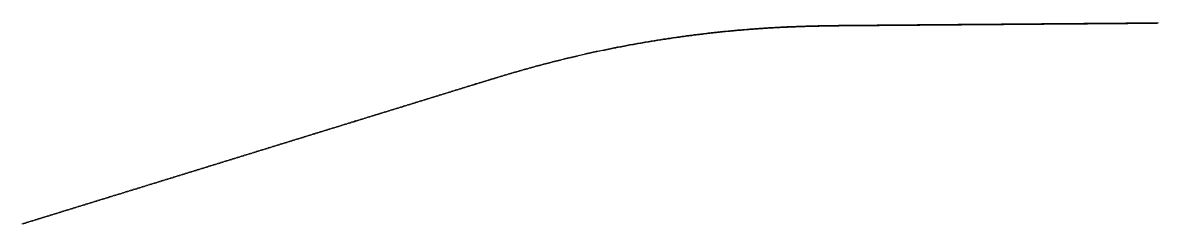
# Model space of a CAD drawing. Header units: metres. Extents: x 142705 to 201127, y 6511363 to 6533832.
# Drawn here: x 164613 to 171916, y 6517165 to 6518460 of the extents above; entities that cross this region are included whole.
import ezdxf

# ---------------------------------------------------------------- set-up
doc = ezdxf.new("R2010")
doc.units = ezdxf.units.M
doc.header["$MEASUREMENT"] = 0

msp = doc.modelspace()

# ---------------------------------------------------------------- linework, layer by layer
at = {"color": 7, "linetype": 'Continuous', "lineweight": 0}
for points in [[(171923, 6518460.1, 43.4), (171913, 6518460, 43.4), (171903, 6518459.9, 43.4), (171893, 6518459.9, 43.3), (171883, 6518459.8, 43.3), (171873, 6518459.7, 43.3), (171863, 6518459.6, 43.2), (171853, 6518459.5, 43.2), (171843, 6518459.5, 43.2), (171833, 6518459.4, 43.1), (171823, 6518459.3, 43.1), (171813, 6518459.2, 43.1), (171803, 6518459.1, 43.1), (171793, 6518459.1, 43), (171783, 6518459, 43), (171773, 6518458.9, 43), (171763, 6518458.8, 42.9), (171753, 6518458.7, 42.9), (171743, 6518458.7, 42.9), (171733, 6518458.6, 42.8), (171723, 6518458.5, 42.8), (171713, 6518458.4, 42.8), (171703, 6518458.3, 42.7), (171693, 6518458.3, 42.7), (171683, 6518458.2, 42.7), (171673, 6518458.1, 42.7), (171663, 6518458, 42.6), (171653, 6518457.9, 42.6), (171643, 6518457.9, 42.6), (171633, 6518457.8, 42.5), (171623, 6518457.7, 42.5), (171613, 6518457.6, 42.5), (171603, 6518457.5, 42.4), (171593, 6518457.5, 42.4), (171583, 6518457.4, 42.4), (171573, 6518457.3, 42.3), (171563, 6518457.2, 42.3), (171553, 6518457.1, 42.3), (171543, 6518457.1, 42.3), (171533, 6518457, 42.2), (171523, 6518456.9, 42.2), (171513, 6518456.8, 42.2), (171503, 6518456.7, 42.1), (171493, 6518456.7, 42.1), (171483, 6518456.6, 42.1), (171473, 6518456.5, 42), (171463, 6518456.4, 42), (171453, 6518456.3, 42), (171443, 6518456.3, 41.9), (171433, 6518456.2, 41.9), (171423, 6518456.1, 41.9), (171413, 6518456, 41.9), (171403, 6518455.9, 41.8), (171393, 6518455.9, 41.8), (171383, 6518455.8, 41.8), (171373, 6518455.7, 41.7), (171363, 6518455.6, 41.7), (171353, 6518455.5, 41.7), (171343, 6518455.5, 41.6), (171333, 6518455.4, 41.6), (171323, 6518455.3, 41.6), (171313, 6518455.2, 41.5), (171303, 6518455.1, 41.5), (171293, 6518455.1, 41.5), (171283, 6518455, 41.5), (171273, 6518454.9, 41.4), (171263, 6518454.8, 41.4), (171253, 6518454.7, 41.4), (171243, 6518454.7, 41.3), (171233, 6518454.6, 41.3), (171223, 6518454.5, 41.3), (171213, 6518454.4, 41.2), (171203, 6518454.3, 41.2), (171193, 6518454.3, 41.2), (171183, 6518454.2, 41.1), (171173, 6518454.1, 41.1), (171163, 6518454, 41.1), (171153, 6518453.9, 41.1), (171143, 6518453.9, 41), (171133, 6518453.8, 41), (171123, 6518453.7, 41), (171113, 6518453.6, 40.9), (171103, 6518453.5, 40.9), (171093.1, 6518453.5, 40.9), (171083.1, 6518453.4, 40.8), (171073.1, 6518453.3, 40.8), (171063.1, 6518453.2, 40.8), (171053.1, 6518453.1, 40.7), (171043.1, 6518453.1, 40.7), (171033.1, 6518453, 40.7), (171023.1, 6518452.9, 40.7), (171013.1, 6518452.8, 40.6), (171003.1, 6518452.7, 40.6), (170993.1, 6518452.7, 40.6), (170983.1, 6518452.6, 40.5), (170973.1, 6518452.5, 40.5), (170963.1, 6518452.4, 40.5), (170953.1, 6518452.3, 40.4), (170943.1, 6518452.3, 40.4), (170933.1, 6518452.2, 40.4), (170923.1, 6518452.1, 40.3), (170913.1, 6518452, 40.3), (170903.1, 6518451.9, 40.3), (170893.1, 6518451.9, 40.3), (170883.1, 6518451.8, 40.2), (170873.1, 6518451.7, 40.2), (170863.1, 6518451.6, 40.2), (170853.1, 6518451.5, 40.1), (170843.1, 6518451.5, 40.1), (170833.1, 6518451.4, 40.1), (170823.1, 6518451.3, 40), (170813.1, 6518451.2, 40), (170803.1, 6518451.1, 40), (170793.1, 6518451.1, 39.9), (170783.1, 6518451, 39.9), (170773.1, 6518450.9, 39.9), (170763.1, 6518450.8, 39.9), (170753.1, 6518450.7, 39.8), (170743.1, 6518450.7, 39.8), (170733.1, 6518450.6, 39.8), (170723.1, 6518450.5, 39.7), (170713.1, 6518450.4, 39.7), (170703.1, 6518450.3, 39.7), (170693.1, 6518450.3, 39.6), (170683.1, 6518450.2, 39.6), (170673.1, 6518450.1, 39.6), (170663.1, 6518450, 39.5), (170653.1, 6518449.9, 39.5), (170643.1, 6518449.9, 39.5), (170633.1, 6518449.8, 39.5), (170623.1, 6518449.7, 39.4), (170613.1, 6518449.6, 39.4), (170603.1, 6518449.5, 39.4), (170593.1, 6518449.5, 39.3), (170583.1, 6518449.4, 39.3), (170573.1, 6518449.3, 39.3), (170563.1, 6518449.2, 39.2), (170553.1, 6518449.1, 39.2), (170543.1, 6518449.1, 39.2), (170533.1, 6518449, 39.1), (170523.1, 6518448.9, 39.1), (170513.1, 6518448.8, 39.1), (170503.1, 6518448.7, 39.1), (170493.1, 6518448.7, 39), (170483.1, 6518448.6, 39), (170473.1, 6518448.5, 39), (170463.1, 6518448.4, 38.9), (170453.1, 6518448.3, 38.9), (170443.1, 6518448.3, 38.9), (170433.1, 6518448.2, 38.8), (170423.1, 6518448.1, 38.8), (170413.1, 6518448, 38.8), (170403.1, 6518447.9, 38.7), (170393.1, 6518447.9, 38.7), (170383.1, 6518447.8, 38.7), (170373.1, 6518447.7, 38.7), (170363.1, 6518447.6, 38.6), (170353.1, 6518447.5, 38.6), (170343.1, 6518447.5, 38.6), (170333.1, 6518447.4, 38.5), (170323.1, 6518447.3, 38.5), (170313.1, 6518447.2, 38.5), (170303.1, 6518447.1, 38.4), (170293.1, 6518447.1, 38.4), (170283.1, 6518447, 38.4), (170273.1, 6518446.9, 38.3), (170263.1, 6518446.8, 38.3), (170253.1, 6518446.7, 38.3), (170243.1, 6518446.7, 38.3), (170233.1, 6518446.6, 38.2), (170223.1, 6518446.5, 38.2), (170213.1, 6518446.4, 38.2), (170203.1, 6518446.3, 38.1), (170193.1, 6518446.3, 38.1), (170183.1, 6518446.2, 38.1), (170173.1, 6518446.1, 38), (170163.1, 6518446, 38), (170153.1, 6518445.9, 38), (170143.1, 6518445.9, 37.9), (170133.1, 6518445.8, 37.9), (170123.1, 6518445.7, 37.9), (170113.1, 6518445.6, 37.8), (170103.1, 6518445.5, 37.8), (170093.1, 6518445.5, 37.8), (170083.1, 6518445.4, 37.8), (170073.1, 6518445.3, 37.7), (170063.1, 6518445.2, 37.7), (170053.1, 6518445.1, 37.7), (170043.1, 6518445.1, 37.6), (170033.1, 6518445, 37.6), (170023.1, 6518444.9, 37.6), (170021, 6518444.9, 37.6), (170013.1, 6518444.8, 37.5), (170009, 6518444.8, 37.5), (170003.1, 6518444.8, 37.5), (169993.1, 6518444.7, 37.5), (169983.1, 6518444.6, 37.5), (169973.1, 6518444.5, 37.4), (169963.1, 6518444.4, 37.4), (169960.8, 6518444.4, 37.4), (169953.1, 6518444.3, 37.4), (169943.1, 6518444.3, 37.4), (169933.1, 6518444.2, 37.4), (169923.1, 6518444.1, 37.4), (169913.1, 6518444, 37.4), (169912.7, 6518444, 37.4), (169903.1, 6518443.9, 37.4), (169897.8, 6518443.8, 37.4), (169893.1, 6518443.8, 37.4), (169883.1, 6518443.7, 37.4), (169873.1, 6518443.6, 37.4), (169864.6, 6518443.5, 37.4), (169863.1, 6518443.5, 37.4), (169853.1, 6518443.3, 37.4), (169843.1, 6518443.2, 37.4), (169833.1, 6518443.1, 37.4), (169823.1, 6518442.9, 37.4), (169816.5, 6518442.8, 37.5), (169813.1, 6518442.8, 37.5), (169803.1, 6518442.6, 37.5), (169793.1, 6518442.5, 37.5), (169783.1, 6518442.3, 37.5), (169773.1, 6518442.2, 37.6), (169768.3, 6518442.1, 37.6), (169763.1, 6518442, 37.6), (169753.1, 6518441.8, 37.6), (169743.1, 6518441.6, 37.7), (169733.1, 6518441.4, 37.7), (169723.1, 6518441.2, 37.8), (169720.2, 6518441.1, 37.8), (169713.1, 6518440.9, 37.8), (169703.1, 6518440.7, 37.9), (169693.1, 6518440.5, 37.9), (169683.1, 6518440.2, 38), (169673.1, 6518439.9, 38), (169672.1, 6518439.9, 38), (169663.1, 6518439.6, 38.1), (169653.1, 6518439.4, 38.1), (169643.1, 6518439, 38.2), (169633.1, 6518438.7, 38.3), (169624, 6518438.4, 38.3), (169623.1, 6518438.4, 38.3), (169613.2, 6518438.1, 38.4), (169603.2, 6518437.7, 38.5), (169593.2, 6518437.3, 38.5), (169583.2, 6518436.9, 38.6), (169573.2, 6518436.5, 38.7), (169563.2, 6518436.1, 38.8), (169553.2, 6518435.7, 38.9), (169543.2, 6518435.3, 38.9), (169533.2, 6518434.8, 39), (169523.2, 6518434.4, 39.1), (169513.2, 6518433.9, 39.2), (169503.3, 6518433.4, 39.3), (169493.3, 6518432.9, 39.4), (169483.3, 6518432.4, 39.5), (169473.3, 6518431.8, 39.6), (169463.3, 6518431.3, 39.7), (169453.3, 6518430.7, 39.8), (169443.3, 6518430.2, 40), (169433.4, 6518429.6, 40.1), (169423.4, 6518429, 40.2), (169413.4, 6518428.4, 40.3), (169403.4, 6518427.8, 40.4), (169393.4, 6518427.1, 40.6), (169383.5, 6518426.5, 40.7), (169373.5, 6518425.8, 40.8), (169363.5, 6518425.1, 41), (169353.5, 6518424.4, 41.1), (169343.6, 6518423.7, 41.2), (169333.6, 6518423, 41.4), (169323.6, 6518422.3, 41.5), (169313.6, 6518421.5, 41.6), (169303.7, 6518420.8, 41.8), (169293.7, 6518420, 41.9), (169283.7, 6518419.2, 42.1), (169283.1, 6518419.2, 42.1), (169273.8, 6518418.4, 42.3), (169263.8, 6518417.6, 42.4), (169253.8, 6518416.8, 42.6), (169243.9, 6518416, 42.7), (169233.9, 6518415.1, 42.9), (169223.9, 6518414.3, 43), (169214, 6518413.4, 43.2), (169204, 6518412.5, 43.3), (169194, 6518411.6, 43.5), (169184.1, 6518410.7, 43.6), (169174.1, 6518409.7, 43.8), (169164.2, 6518408.8, 43.9), (169154.2, 6518407.8, 44.1), (169144.3, 6518406.9, 44.3), (169134.3, 6518405.9, 44.4), (169124.4, 6518404.9, 44.6), (169114.4, 6518403.9, 44.7), (169104.5, 6518402.9, 44.9), (169094.5, 6518401.8, 45), (169084.6, 6518400.8, 45.2), (169074.6, 6518399.7, 45.3), (169064.7, 6518398.6, 45.5), (169054.8, 6518397.6, 45.6), (169044.8, 6518396.5, 45.8), (169034.9, 6518395.3, 45.9), (169024.9, 6518394.2, 46.1), (169015, 6518393.1, 46.3), (169005.1, 6518391.9, 46.4), (168995.1, 6518390.7, 46.6), (168985.2, 6518389.6, 46.7), (168975.3, 6518388.4, 46.9), (168965.4, 6518387.2, 47), (168955.4, 6518385.9, 47.2), (168945.5, 6518384.7, 47.3), (168935.6, 6518383.5, 47.5), (168925.7, 6518382.2, 47.6), (168915.7, 6518380.9, 47.8), (168905.8, 6518379.6, 47.9), (168899.5, 6518378.8, 48), (168895.9, 6518378.3, 48.1), (168886, 6518377, 48.3), (168876.1, 6518375.7, 48.4), (168866.2, 6518374.4, 48.5), (168856.3, 6518373, 48.7), (168846.4, 6518371.6, 48.8), (168836.5, 6518370.3, 49), (168826.6, 6518368.9, 49.1), (168816.7, 6518367.5, 49.2), (168806.8, 6518366, 49.3), (168796.9, 6518364.6, 49.5), (168787, 6518363.2, 49.6), (168777.1, 6518361.7, 49.7), (168767.2, 6518360.2, 49.8), (168757.3, 6518358.8, 49.9), (168747.4, 6518357.3, 50), (168737.5, 6518355.7, 50.1), (168727.6, 6518354.2, 50.2), (168717.8, 6518352.7, 50.3), (168707.9, 6518351.1, 50.4), (168698, 6518349.6, 50.5), (168688.1, 6518348, 50.6), (168678.3, 6518346.4, 50.7), (168668.4, 6518344.8, 50.8), (168658.5, 6518343.2, 50.8), (168648.6, 6518341.6, 50.9), (168638.8, 6518339.9, 51), (168628.9, 6518338.3, 51), (168619.1, 6518336.6, 51.1), (168609.2, 6518334.9, 51.2), (168599.3, 6518333.2, 51.2), (168589.5, 6518331.5, 51.3), (168579.6, 6518329.8, 51.3), (168569.8, 6518328, 51.4), (168559.9, 6518326.3, 51.4), (168550.1, 6518324.5, 51.5), (168540.3, 6518322.8, 51.5), (168530.4, 6518321, 51.5), (168520.6, 6518319.2, 51.6), (168510.8, 6518317.4, 51.6), (168500.9, 6518315.5, 51.6), (168491.1, 6518313.7, 51.6), (168481.3, 6518311.8, 51.7), (168471.4, 6518310, 51.7), (168461.6, 6518308.1, 51.7), (168451.8, 6518306.2, 51.7), (168442, 6518304.3, 51.7), (168432.2, 6518302.4, 51.7), (168428.9, 6518301.7, 51.7), (168422.4, 6518300.5, 51.7), (168412.5, 6518298.5, 51.7), (168402.7, 6518296.5, 51.7), (168392.9, 6518294.6, 51.7), (168383.1, 6518292.6, 51.7), (168373.3, 6518290.6, 51.7), (168363.5, 6518288.6, 51.6), (168353.7, 6518286.6, 51.6), (168344, 6518284.5, 51.6), (168334.2, 6518282.5, 51.6), (168324.4, 6518280.4, 51.5), (168314.6, 6518278.3, 51.5), (168304.8, 6518276.3, 51.5), (168295, 6518274.2, 51.4), (168285.3, 6518272, 51.4), (168275.5, 6518269.9, 51.3), (168265.7, 6518267.8, 51.3), (168256, 6518265.6, 51.2), (168246.2, 6518263.5, 51.2), (168236.4, 6518261.3, 51.1), (168226.7, 6518259.1, 51), (168216.9, 6518256.9, 51), (168207.2, 6518254.7, 50.9), (168197.4, 6518252.4, 50.8), (168187.7, 6518250.2, 50.7), (168177.9, 6518247.9, 50.7), (168168.5, 6518245.7, 50.6), (168168.2, 6518245.7, 50.6), (168158.5, 6518243.4, 50.5), (168148.7, 6518241.1, 50.4), (168139, 6518238.8, 50.3), (168129.3, 6518236.5, 50.2), (168119.6, 6518234.1, 50.1), (168109.8, 6518231.8, 50.1), (168100.1, 6518229.4, 50), (168090.4, 6518227, 49.9), (168080.7, 6518224.7, 49.8), (168071, 6518222.3, 49.7), (168061.3, 6518219.8, 49.6), (168051.6, 6518217.4, 49.5), (168041.9, 6518215, 49.4), (168032.2, 6518212.5, 49.4), (168022.5, 6518210.1, 49.3), (168012.8, 6518207.6, 49.2), (168003.1, 6518205.1, 49.1), (167993.4, 6518202.6, 49), (167983.8, 6518200.1, 48.9), (167974.1, 6518197.5, 48.8), (167964.4, 6518195, 48.8), (167954.7, 6518192.5, 48.7), (167945.1, 6518189.9, 48.6), (167935.4, 6518187.3, 48.5), (167935, 6518187.2, 48.5), (167925.8, 6518184.7, 48.4), (167916.1, 6518182.1, 48.3), (167906.5, 6518179.5, 48.3), (167896.8, 6518176.9, 48.2), (167887.2, 6518174.2, 48.1), (167877.5, 6518171.6, 48), (167867.9, 6518168.9, 48), (167858.3, 6518166.2, 47.9), (167852.1, 6518164.5, 47.9), (167848.6, 6518163.5, 47.8), (167839, 6518160.8, 47.8), (167829.4, 6518158.1, 47.7), (167819.8, 6518155.3, 47.7), (167810.1, 6518152.6, 47.6), (167805.8, 6518151.4, 47.6), (167800.5, 6518149.8, 47.5), (167790.9, 6518147.1, 47.5), (167781.3, 6518144.3, 47.4), (167771.7, 6518141.5, 47.4), (167762.1, 6518138.7, 47.4), (167759.6, 6518138, 47.3), (167752.5, 6518135.9, 47.3), (167742.9, 6518133.1, 47.3), (167733.3, 6518130.3, 47.2), (167723.7, 6518127.4, 47.2), (167714.1, 6518124.6, 47.2), (167713.4, 6518124.4, 47.2), (167704.6, 6518121.7, 47.2), (167695, 6518118.9, 47.1), (167685.4, 6518116, 47.1), (167675.8, 6518113.1, 47.1), (167667.3, 6518110.6, 47.1), (167666.2, 6518110.3, 47.1), (167656.7, 6518107.4, 47.1), (167647.1, 6518104.5, 47), (167646.7, 6518104.4, 47), (167637.5, 6518101.6, 47), (167628, 6518098.7, 47), (167621.3, 6518096.6, 47), (167618.4, 6518095.8, 47), (167608.8, 6518092.9, 47), (167599.3, 6518089.9, 47), (167589.7, 6518087, 47), (167580.1, 6518084.1, 47), (167575.2, 6518082.6, 47), (167570.6, 6518081.2, 47), (167561, 6518078.2, 46.9), (167551.4, 6518075.3, 46.9), (167541.9, 6518072.4, 46.9), (167532.3, 6518069.4, 46.9), (167529.2, 6518068.5, 46.9), (167522.8, 6518066.5, 46.9), (167513.2, 6518063.5, 46.9), (167503.7, 6518060.6, 46.9), (167494.1, 6518057.7, 46.9), (167484.5, 6518054.7, 46.9), (167483.2, 6518054.3, 46.9), (167475, 6518051.8, 46.8), (167465.4, 6518048.8, 46.8), (167455.9, 6518045.9, 46.8), (167446.3, 6518042.9, 46.8), (167436.8, 6518040, 46.8), (167427.2, 6518037.1, 46.8), (167417.6, 6518034.1, 46.8), (167408.1, 6518031.2, 46.8), (167398.5, 6518028.2, 46.8), (167389, 6518025.3, 46.8), (167379.4, 6518022.3, 46.7), (167369.9, 6518019.4, 46.7), (167360.3, 6518016.4, 46.7), (167350.7, 6518013.5, 46.7), (167341.2, 6518010.6, 46.7), (167331.6, 6518007.6, 46.7), (167322.1, 6518004.7, 46.7), (167312.5, 6518001.7, 46.7), (167303, 6517998.8, 46.7), (167293.4, 6517995.8, 46.6), (167283.8, 6517992.9, 46.6), (167274.3, 6517990, 46.6), (167264.7, 6517987, 46.6), (167255.2, 6517984.1, 46.6), (167245.6, 6517981.1, 46.6), (167236.1, 6517978.2, 46.6), (167226.5, 6517975.2, 46.6), (167216.9, 6517972.3, 46.6), (167207.4, 6517969.4, 46.5), (167197.8, 6517966.4, 46.5), (167188.3, 6517963.5, 46.5), (167178.7, 6517960.5, 46.5), (167169.2, 6517957.6, 46.5), (167159.6, 6517954.6, 46.5), (167150.1, 6517951.7, 46.5), (167140.5, 6517948.7, 46.5), (167130.9, 6517945.8, 46.5), (167121.4, 6517942.9, 46.4), (167111.8, 6517939.9, 46.4), (167102.3, 6517937, 46.4), (167092.7, 6517934, 46.4), (167083.2, 6517931.1, 46.4), (167073.6, 6517928.1, 46.4), (167064, 6517925.2, 46.4), (167054.5, 6517922.3, 46.4), (167044.9, 6517919.3, 46.4), (167035.4, 6517916.4, 46.3), (167025.8, 6517913.4, 46.3), (167016.3, 6517910.5, 46.3), (167006.7, 6517907.5, 46.3), (166997.1, 6517904.6, 46.3), (166987.6, 6517901.6, 46.3), (166978, 6517898.7, 46.3), (166968.5, 6517895.8, 46.3), (166958.9, 6517892.8, 46.3), (166949.4, 6517889.9, 46.2), (166939.8, 6517886.9, 46.2), (166930.2, 6517884, 46.2), (166920.7, 6517881, 46.2), (166911.1, 6517878.1, 46.2), (166901.6, 6517875.2, 46.2), (166892, 6517872.2, 46.2), (166882.5, 6517869.3, 46.2), (166872.9, 6517866.3, 46.2), (166863.3, 6517863.4, 46.1), (166853.8, 6517860.4, 46.1), (166844.2, 6517857.5, 46.1), (166834.7, 6517854.6, 46.1), (166825.1, 6517851.6, 46.1), (166815.6, 6517848.7, 46.1), (166806, 6517845.7, 46.1), (166796.4, 6517842.8, 46.1), (166786.9, 6517839.8, 46.1), (166777.3, 6517836.9, 46.1), (166767.8, 6517833.9, 46), (166758.2, 6517831, 46), (166750.6, 6517828.7, 46), (166748.7, 6517828.1, 46), (166739.1, 6517825.1, 46), (166729.5, 6517822.2, 46), (166720, 6517819.2, 46), (166710.4, 6517816.3, 45.9), (166700.9, 6517813.3, 45.9), (166691.3, 6517810.4, 45.9), (166681.8, 6517807.5, 45.9), (166672.2, 6517804.5, 45.8), (166662.6, 6517801.6, 45.8), (166653.1, 6517798.6, 45.8), (166643.5, 6517795.7, 45.7), (166634, 6517792.7, 45.7), (166624.4, 6517789.8, 45.6), (166614.9, 6517786.8, 45.6), (166605.3, 6517783.9, 45.5), (166595.7, 6517781, 45.5), (166586.2, 6517778, 45.4), (166576.6, 6517775.1, 45.3), (166567.1, 6517772.1, 45.3), (166557.5, 6517769.2, 45.2), (166548, 6517766.2, 45.1), (166538.4, 6517763.3, 45.1), (166528.8, 6517760.4, 45), (166519.3, 6517757.4, 44.9), (166509.7, 6517754.5, 44.8), (166500.2, 6517751.5, 44.8), (166490.6, 6517748.6, 44.7), (166487.8, 6517747.7, 44.6), (166481.1, 6517745.6, 44.6), (166471.5, 6517742.7, 44.5), (166462, 6517739.7, 44.4), (166452.4, 6517736.8, 44.3), (166442.8, 6517733.9, 44.2), (166433.3, 6517730.9, 44.1), (166423.7, 6517728, 44), (166414.2, 6517725, 43.9), (166404.6, 6517722.1, 43.9), (166395.1, 6517719.1, 43.8), (166385.5, 6517716.2, 43.7), (166375.9, 6517713.3, 43.6), (166366.4, 6517710.3, 43.5), (166356.8, 6517707.4, 43.4), (166347.3, 6517704.4, 43.3), (166337.7, 6517701.5, 43.2), (166328.2, 6517698.5, 43.1), (166318.6, 6517695.6, 43.1), (166309, 6517692.7, 43), (166299.5, 6517689.7, 42.9), (166289.9, 6517686.8, 42.8), (166280.4, 6517683.8, 42.7), (166270.8, 6517680.9, 42.6), (166261.3, 6517677.9, 42.5), (166251.7, 6517675, 42.4), (166242.1, 6517672, 42.3), (166232.6, 6517669.1, 42.2), (166223, 6517666.2, 42.2), (166213.5, 6517663.2, 42.1), (166203.9, 6517660.3, 42), (166194.4, 6517657.3, 41.9), (166184.8, 6517654.4, 41.8), (166175.2, 6517651.4, 41.7), (166165.7, 6517648.5, 41.6), (166156.1, 6517645.6, 41.5), (166146.6, 6517642.6, 41.4), (166137, 6517639.7, 41.4), (166127.5, 6517636.7, 41.3), (166117.9, 6517633.8, 41.2), (166108.3, 6517630.8, 41.1), (166098.8, 6517627.9, 41), (166089.2, 6517624.9, 40.9), (166079.7, 6517622, 40.8), (166070.1, 6517619.1, 40.7), (166060.6, 6517616.1, 40.6), (166051, 6517613.2, 40.5), (166041.4, 6517610.2, 40.5), (166031.9, 6517607.3, 40.4), (166022.3, 6517604.3, 40.3), (166012.8, 6517601.4, 40.2), (166003.2, 6517598.5, 40.1), (165993.7, 6517595.5, 40), (165984.1, 6517592.6, 39.9), (165974.5, 6517589.6, 39.8), (165965, 6517586.7, 39.7), (165955.4, 6517583.7, 39.7), (165945.9, 6517580.8, 39.6), (165936.3, 6517577.9, 39.5), (165926.8, 6517574.9, 39.4), (165917.2, 6517572, 39.3), (165907.6, 6517569, 39.2), (165898.1, 6517566.1, 39.1), (165888.5, 6517563.1, 39), (165879, 6517560.2, 38.9), (165869.4, 6517557.2, 38.8), (165859.9, 6517554.3, 38.8), (165850.3, 6517551.4, 38.7), (165840.7, 6517548.4, 38.6), (165831.2, 6517545.5, 38.5), (165821.6, 6517542.5, 38.4), (165812.1, 6517539.6, 38.3), (165802.5, 6517536.6, 38.2), (165793, 6517533.7, 38.1), (165783.4, 6517530.8, 38), (165773.9, 6517527.8, 37.9), (165764.3, 6517524.9, 37.9), (165754.7, 6517521.9, 37.8), (165745.2, 6517519, 37.7), (165735.6, 6517516, 37.6), (165726.1, 6517513.1, 37.5), (165716.5, 6517510.1, 37.4), (165707, 6517507.2, 37.3), (165697.4, 6517504.3, 37.2), (165687.8, 6517501.3, 37.1), (165678.3, 6517498.4, 37.1), (165668.7, 6517495.4, 37), (165659.2, 6517492.5, 36.9), (165649.6, 6517489.5, 36.8), (165640.1, 6517486.6, 36.7), (165630.5, 6517483.7, 36.6), (165620.9, 6517480.7, 36.5), (165611.4, 6517477.8, 36.4), (165601.8, 6517474.8, 36.3), (165592.3, 6517471.9, 36.2), (165582.7, 6517468.9, 36.2), (165573.2, 6517466, 36.1), (165563.6, 6517463.1, 36), (165554, 6517460.1, 35.9), (165544.5, 6517457.2, 35.8), (165534.9, 6517454.2, 35.7), (165525.4, 6517451.3, 35.6), (165515.8, 6517448.3, 35.5), (165506.3, 6517445.4, 35.4), (165496.7, 6517442.4, 35.4), (165487.1, 6517439.5, 35.3), (165477.6, 6517436.6, 35.2), (165468, 6517433.6, 35.1), (165458.5, 6517430.7, 35), (165448.9, 6517427.7, 34.9), (165439.4, 6517424.8, 34.8), (165429.8, 6517421.8, 34.7), (165420.2, 6517418.9, 34.6), (165410.7, 6517416, 34.5), (165401.1, 6517413, 34.5), (165391.6, 6517410.1, 34.4), (165382, 6517407.1, 34.3), (165372.5, 6517404.2, 34.2), (165362.9, 6517401.2, 34.1), (165353.3, 6517398.3, 34), (165343.8, 6517395.3, 33.9), (165334.2, 6517392.4, 33.8), (165324.7, 6517389.5, 33.7), (165315.1, 6517386.5, 33.7), (165305.6, 6517383.6, 33.6), (165296, 6517380.6, 33.5), (165286.4, 6517377.7, 33.4), (165276.9, 6517374.7, 33.3), (165267.3, 6517371.8, 33.2), (165257.8, 6517368.9, 33.1), (165248.2, 6517365.9, 33), (165238.7, 6517363, 32.9), (165229.1, 6517360, 32.8), (165219.5, 6517357.1, 32.8), (165210, 6517354.1, 32.7), (165200.4, 6517351.2, 32.6), (165190.9, 6517348.3, 32.5), (165181.3, 6517345.3, 32.4), (165171.8, 6517342.4, 32.3), (165162.2, 6517339.4, 32.2), (165152.6, 6517336.5, 32.1), (165143.1, 6517333.5, 32), (165133.5, 6517330.6, 32), (165124, 6517327.6, 31.9), (165114.4, 6517324.7, 31.8), (165104.9, 6517321.8, 31.7), (165095.3, 6517318.8, 31.6), (165085.7, 6517315.9, 31.5), (165076.2, 6517312.9, 31.4), (165066.6, 6517310, 31.3), (165057.1, 6517307, 31.2), (165047.5, 6517304.1, 31.1), (165038, 6517301.2, 31.1), (165028.4, 6517298.2, 31), (165018.9, 6517295.3, 30.9), (165009.3, 6517292.3, 30.8), (164999.7, 6517289.4, 30.7), (164990.2, 6517286.4, 30.6), (164980.6, 6517283.5, 30.5), (164971.1, 6517280.5, 30.4), (164961.5, 6517277.6, 30.3), (164952, 6517274.7, 30.2), (164942.4, 6517271.7, 30.2), (164932.8, 6517268.8, 30.1), (164923.3, 6517265.8, 30), (164913.7, 6517262.9, 29.9), (164904.2, 6517259.9, 29.8), (164894.6, 6517257, 29.7), (164885.1, 6517254.1, 29.6), (164875.5, 6517251.1, 29.5), (164865.9, 6517248.2, 29.4), (164856.4, 6517245.2, 29.4), (164846.8, 6517242.3, 29.3), (164837.3, 6517239.3, 29.2), (164827.7, 6517236.4, 29.1), (164818.2, 6517233.5, 29), (164808.6, 6517230.5, 28.9), (164799, 6517227.6, 28.8), (164789.5, 6517224.6, 28.7), (164779.9, 6517221.7, 28.6), (164770.4, 6517218.7, 28.5), (164760.8, 6517215.8, 28.5), (164751.3, 6517212.8, 28.4), (164741.7, 6517209.9, 28.3), (164736.9, 6517208.4, 28.2), (164732.1, 6517207, 28.2), (164722.6, 6517204, 28.1), (164713, 6517201.1, 28), (164703.5, 6517198.1, 27.9), (164693.9, 6517195.2, 27.9), (164684.4, 6517192.2, 27.8), (164674.8, 6517189.3, 27.7), (164665.2, 6517186.4, 27.6), (164655.7, 6517183.4, 27.6), (164646.1, 6517180.5, 27.5), (164636.6, 6517177.5, 27.5), (164627, 6517174.6, 27.4), (164617.5, 6517171.6, 27.3), (164607.9, 6517168.7, 27.3)], [(171916.3, 6518455.5, 43.4), (171906.3, 6518455.5, 43.4), (171896.3, 6518455.4, 43.3), (171886.3, 6518455.3, 43.3), (171876.3, 6518455.2, 43.3), (171866.3, 6518455.1, 43.2), (171856.3, 6518455.1, 43.2), (171846.3, 6518455, 43.2), (171836.3, 6518454.9, 43.2), (171826.3, 6518454.8, 43.1), (171816.3, 6518454.7, 43.1), (171806.3, 6518454.7, 43.1), (171796.3, 6518454.6, 43), (171786.3, 6518454.5, 43), (171776.3, 6518454.4, 43), (171766.3, 6518454.3, 42.9), (171756.3, 6518454.3, 42.9), (171746.3, 6518454.2, 42.9), (171736.3, 6518454.1, 42.8), (171726.3, 6518454, 42.8), (171716.3, 6518453.9, 42.8), (171706.3, 6518453.9, 42.8), (171696.3, 6518453.8, 42.7), (171686.3, 6518453.7, 42.7), (171676.3, 6518453.6, 42.7), (171666.3, 6518453.5, 42.6), (171656.3, 6518453.5, 42.6), (171646.3, 6518453.4, 42.6), (171636.3, 6518453.3, 42.5), (171626.3, 6518453.2, 42.5), (171616.3, 6518453.1, 42.5), (171606.3, 6518453.1, 42.4), (171596.3, 6518453, 42.4), (171586.3, 6518452.9, 42.4), (171576.3, 6518452.8, 42.4), (171566.3, 6518452.7, 42.3), (171556.3, 6518452.7, 42.3), (171546.3, 6518452.6, 42.3), (171536.3, 6518452.5, 42.2), (171526.3, 6518452.4, 42.2), (171516.3, 6518452.3, 42.2), (171506.3, 6518452.3, 42.1), (171496.3, 6518452.2, 42.1), (171486.3, 6518452.1, 42.1), (171476.3, 6518452, 42), (171466.3, 6518451.9, 42), (171456.3, 6518451.9, 42), (171446.3, 6518451.8, 42), (171436.3, 6518451.7, 41.9), (171426.3, 6518451.6, 41.9), (171416.3, 6518451.5, 41.9), (171406.3, 6518451.5, 41.8), (171396.3, 6518451.4, 41.8), (171386.3, 6518451.3, 41.8), (171376.3, 6518451.2, 41.7), (171366.3, 6518451.1, 41.7), (171356.3, 6518451.1, 41.7), (171346.3, 6518451, 41.6), (171336.3, 6518450.9, 41.6), (171326.3, 6518450.8, 41.6), (171316.3, 6518450.7, 41.6), (171306.3, 6518450.7, 41.5), (171296.3, 6518450.6, 41.5), (171286.3, 6518450.5, 41.5), (171276.3, 6518450.4, 41.4), (171266.3, 6518450.3, 41.4), (171256.3, 6518450.3, 41.4), (171246.3, 6518450.2, 41.3), (171236.3, 6518450.1, 41.3), (171226.3, 6518450, 41.3), (171216.3, 6518449.9, 41.2), (171206.3, 6518449.9, 41.2), (171196.3, 6518449.8, 41.2), (171186.3, 6518449.7, 41.2), (171176.3, 6518449.6, 41.1), (171166.3, 6518449.5, 41.1), (171156.3, 6518449.5, 41.1), (171146.3, 6518449.4, 41), (171136.3, 6518449.3, 41), (171126.3, 6518449.2, 41), (171116.3, 6518449.1, 40.9), (171106.3, 6518449.1, 40.9), (171096.3, 6518449, 40.9), (171086.3, 6518448.9, 40.8), (171076.3, 6518448.8, 40.8), (171066.3, 6518448.8, 40.8), (171056.3, 6518448.7, 40.8), (171046.3, 6518448.6, 40.7), (171036.3, 6518448.5, 40.7), (171026.3, 6518448.4, 40.7), (171016.3, 6518448.4, 40.6), (171006.3, 6518448.3, 40.6), (170996.3, 6518448.2, 40.6), (170986.3, 6518448.1, 40.5), (170976.3, 6518448, 40.5), (170966.3, 6518448, 40.5), (170956.3, 6518447.9, 40.4), (170946.3, 6518447.8, 40.4), (170936.3, 6518447.7, 40.4), (170926.3, 6518447.6, 40.4), (170916.3, 6518447.6, 40.3), (170906.3, 6518447.5, 40.3), (170896.3, 6518447.4, 40.3), (170886.3, 6518447.3, 40.2), (170876.3, 6518447.2, 40.2), (170866.3, 6518447.2, 40.2), (170856.3, 6518447.1, 40.1), (170846.3, 6518447, 40.1), (170836.3, 6518446.9, 40.1), (170826.3, 6518446.8, 40), (170816.3, 6518446.8, 40), (170806.3, 6518446.7, 40), (170796.3, 6518446.6, 40), (170786.3, 6518446.5, 39.9), (170776.3, 6518446.4, 39.9), (170766.3, 6518446.4, 39.9), (170756.3, 6518446.3, 39.8), (170746.3, 6518446.2, 39.8), (170736.3, 6518446.1, 39.8), (170726.3, 6518446, 39.7), (170716.3, 6518446, 39.7), (170706.3, 6518445.9, 39.7), (170696.3, 6518445.8, 39.6), (170686.3, 6518445.7, 39.6), (170676.3, 6518445.6, 39.6), (170666.3, 6518445.6, 39.6), (170656.3, 6518445.5, 39.5), (170646.3, 6518445.4, 39.5), (170636.3, 6518445.3, 39.5), (170626.3, 6518445.2, 39.4), (170616.3, 6518445.2, 39.4), (170606.3, 6518445.1, 39.4), (170596.3, 6518445, 39.3), (170586.3, 6518444.9, 39.3), (170576.3, 6518444.8, 39.3), (170566.3, 6518444.8, 39.2), (170556.4, 6518444.7, 39.2), (170546.4, 6518444.6, 39.2), (170536.4, 6518444.5, 39.2), (170526.4, 6518444.4, 39.1), (170516.4, 6518444.4, 39.1), (170506.4, 6518444.3, 39.1), (170496.4, 6518444.2, 39), (170486.4, 6518444.1, 39), (170476.4, 6518444, 39), (170466.4, 6518444, 38.9), (170456.4, 6518443.9, 38.9), (170446.4, 6518443.8, 38.9), (170436.4, 6518443.7, 38.8), (170426.4, 6518443.6, 38.8), (170416.4, 6518443.6, 38.8), (170406.4, 6518443.5, 38.8), (170396.4, 6518443.4, 38.7), (170386.4, 6518443.3, 38.7), (170376.4, 6518443.2, 38.7), (170366.4, 6518443.2, 38.6), (170356.4, 6518443.1, 38.6), (170346.4, 6518443, 38.6), (170336.4, 6518442.9, 38.5), (170326.4, 6518442.8, 38.5), (170316.4, 6518442.8, 38.5), (170306.4, 6518442.7, 38.4), (170296.4, 6518442.6, 38.4), (170286.4, 6518442.5, 38.4), (170276.4, 6518442.4, 38.4), (170266.4, 6518442.4, 38.3), (170256.4, 6518442.3, 38.3), (170246.4, 6518442.2, 38.3), (170236.4, 6518442.1, 38.2), (170226.4, 6518442, 38.2), (170216.4, 6518442, 38.2), (170206.4, 6518441.9, 38.1), (170196.4, 6518441.8, 38.1), (170186.4, 6518441.7, 38.1), (170176.4, 6518441.6, 38), (170166.4, 6518441.6, 38), (170156.4, 6518441.5, 38), (170146.4, 6518441.4, 38), (170136.4, 6518441.3, 37.9), (170126.4, 6518441.2, 37.9), (170116.4, 6518441.2, 37.9), (170106.4, 6518441.1, 37.8), (170096.4, 6518441, 37.8), (170086.4, 6518440.9, 37.8), (170076.4, 6518440.8, 37.7), (170066.4, 6518440.8, 37.7), (170056.4, 6518440.7, 37.7), (170046.4, 6518440.6, 37.6), (170036.4, 6518440.5, 37.6), (170026.4, 6518440.4, 37.6), (170021.3, 6518440.4, 37.6), (170016.4, 6518440.4, 37.6), (170009, 6518440.3, 37.5), (170006.4, 6518440.3, 37.5), (169996.4, 6518440.2, 37.5), (169986.4, 6518440.1, 37.5), (169976.4, 6518440, 37.5), (169966.4, 6518440, 37.4), (169960.9, 6518439.9, 37.4), (169956.4, 6518439.9, 37.4), (169946.4, 6518439.8, 37.4), (169936.4, 6518439.7, 37.4), (169926.4, 6518439.6, 37.4), (169916.4, 6518439.5, 37.4), (169912.7, 6518439.5, 37.4), (169906.4, 6518439.4, 37.4), (169898.1, 6518439.3, 37.4), (169896.4, 6518439.3, 37.4), (169886.4, 6518439.2, 37.4), (169876.4, 6518439.1, 37.4), (169866.4, 6518439, 37.4), (169864.6, 6518439, 37.4), (169856.4, 6518438.9, 37.4), (169846.4, 6518438.7, 37.4), (169836.4, 6518438.6, 37.4), (169826.4, 6518438.5, 37.4), (169816.5, 6518438.3, 37.5), (169816.4, 6518438.3, 37.5), (169806.4, 6518438.2, 37.5), (169796.4, 6518438, 37.5), (169786.4, 6518437.9, 37.5), (169776.4, 6518437.7, 37.6), (169768.4, 6518437.6, 37.6), (169766.4, 6518437.5, 37.6), (169756.4, 6518437.3, 37.6), (169746.4, 6518437.2, 37.7), (169736.4, 6518436.9, 37.7), (169726.4, 6518436.7, 37.7), (169720.3, 6518436.6, 37.8), (169716.4, 6518436.5, 37.8), (169706.4, 6518436.3, 37.8), (169696.4, 6518436, 37.9), (169686.4, 6518435.8, 37.9), (169676.4, 6518435.5, 38), (169672.2, 6518435.4, 38), (169666.4, 6518435.2, 38), (169656.4, 6518434.9, 38.1), (169646.4, 6518434.6, 38.2), (169636.4, 6518434.3, 38.2), (169626.4, 6518434, 38.3), (169624.1, 6518433.9, 38.3), (169616.4, 6518433.7, 38.4), (169606.4, 6518433.3, 38.4), (169596.4, 6518432.9, 38.5), (169586.5, 6518432.6, 38.6), (169576.5, 6518432.2, 38.7), (169566.5, 6518431.8, 38.8), (169556.5, 6518431.3, 38.8), (169546.5, 6518430.9, 38.9), (169536.5, 6518430.5, 39), (169526.5, 6518430, 39.1), (169516.5, 6518429.5, 39.2), (169506.5, 6518429, 39.3), (169496.5, 6518428.5, 39.4), (169486.6, 6518428, 39.5), (169476.6, 6518427.5, 39.6), (169466.6, 6518427, 39.7), (169456.6, 6518426.4, 39.8), (169446.6, 6518425.8, 39.9), (169436.6, 6518425.3, 40), (169426.7, 6518424.7, 40.2), (169416.7, 6518424.1, 40.3), (169406.7, 6518423.4, 40.4), (169396.7, 6518422.8, 40.5), (169386.7, 6518422.2, 40.7), (169376.8, 6518421.5, 40.8), (169366.8, 6518420.8, 40.9), (169356.8, 6518420.1, 41), (169346.8, 6518419.5, 41.2), (169336.9, 6518418.7, 41.3), (169326.9, 6518418, 41.5), (169316.9, 6518417.3, 41.6), (169306.9, 6518416.5, 41.8), (169297, 6518415.8, 41.9), (169287, 6518415, 42.1), (169283, 6518414.7, 42.1), (169277, 6518414.2, 42.2), (169267.1, 6518413.4, 42.4), (169257.1, 6518412.6, 42.5), (169247.1, 6518411.7, 42.7), (169237.2, 6518410.9, 42.8), (169227.2, 6518410, 43), (169217.2, 6518409.1, 43.1), (169207.3, 6518408.3, 43.3), (169197.3, 6518407.4, 43.4), (169187.4, 6518406.4, 43.6), (169177.4, 6518405.5, 43.7), (169167.4, 6518404.6, 43.9), (169157.5, 6518403.6, 44.1), (169147.5, 6518402.7, 44.2), (169137.6, 6518401.7, 44.4), (169127.6, 6518400.7, 44.5), (169117.7, 6518399.7, 44.7), (169107.7, 6518398.7, 44.8), (169097.8, 6518397.6, 45), (169087.8, 6518396.6, 45.1), (169077.9, 6518395.5, 45.3), (169068, 6518394.5, 45.4), (169058, 6518393.4, 45.6), (169048.1, 6518392.3, 45.7), (169038.1, 6518391.2, 45.9), (169028.2, 6518390.1, 46.1), (169018.3, 6518388.9, 46.2), (169008.3, 6518387.8, 46.4), (168998.4, 6518386.6, 46.5), (168988.5, 6518385.4, 46.7), (168978.5, 6518384.2, 46.8), (168968.6, 6518383, 47), (168958.7, 6518381.8, 47.1), (168948.8, 6518380.6, 47.3), (168938.8, 6518379.3, 47.4), (168928.9, 6518378.1, 47.6), (168919, 6518376.8, 47.8), (168909.1, 6518375.5, 47.9), (168900.5, 6518374.4, 48), (168899.2, 6518374.2, 48.1), (168889.3, 6518372.9, 48.2), (168879.3, 6518371.6, 48.4), (168869.4, 6518370.3, 48.5), (168859.5, 6518368.9, 48.6), (168849.6, 6518367.5, 48.8), (168839.7, 6518366.2, 48.9), (168829.8, 6518364.8, 49.1), (168819.9, 6518363.4, 49.2), (168810, 6518362, 49.3), (168800.1, 6518360.5, 49.4), (168790.2, 6518359.1, 49.6), (168780.3, 6518357.6, 49.7), (168770.4, 6518356.2, 49.8), (168760.5, 6518354.7, 49.9), (168750.7, 6518353.2, 50), (168740.8, 6518351.7, 50.1), (168730.9, 6518350.2, 50.2), (168721, 6518348.6, 50.3), (168711.1, 6518347.1, 50.4), (168701.2, 6518345.5, 50.5), (168691.4, 6518344, 50.6), (168681.5, 6518342.4, 50.7), (168671.6, 6518340.8, 50.7), (168661.8, 6518339.2, 50.8), (168651.9, 6518337.5, 50.9), (168642, 6518335.9, 51), (168632.2, 6518334.2, 51), (168622.3, 6518332.6, 51.1), (168612.4, 6518330.9, 51.2), (168602.6, 6518329.2, 51.2), (168592.7, 6518327.5, 51.3), (168582.9, 6518325.8, 51.3), (168573, 6518324, 51.4), (168563.2, 6518322.3, 51.4), (168553.3, 6518320.5, 51.5), (168543.5, 6518318.8, 51.5), (168533.7, 6518317, 51.5), (168523.8, 6518315.2, 51.6), (168514, 6518313.4, 51.6), (168504.2, 6518311.6, 51.6), (168494.3, 6518309.7, 51.6), (168484.5, 6518307.9, 51.7), (168474.7, 6518306, 51.7), (168464.9, 6518304.1, 51.7), (168455, 6518302.2, 51.7), (168445.2, 6518300.3, 51.7), (168435.4, 6518298.4, 51.7), (168429.7, 6518297.3, 51.7), (168425.6, 6518296.5, 51.7), (168415.8, 6518294.6, 51.7), (168406, 6518292.6, 51.7), (168396.2, 6518290.6, 51.7), (168386.4, 6518288.7, 51.7), (168376.6, 6518286.7, 51.7), (168366.8, 6518284.7, 51.6), (168357, 6518282.6, 51.6), (168347.2, 6518280.6, 51.6), (168337.4, 6518278.6, 51.6), (168327.6, 6518276.5, 51.5), (168317.8, 6518274.4, 51.5), (168308, 6518272.3, 51.5), (168298.3, 6518270.2, 51.4), (168288.5, 6518268.1, 51.4), (168278.7, 6518266, 51.3), (168269, 6518263.9, 51.3), (168259.2, 6518261.7, 51.2), (168249.4, 6518259.6, 51.2), (168239.7, 6518257.4, 51.1), (168229.9, 6518255.2, 51), (168220.2, 6518253, 51), (168210.4, 6518250.8, 50.9), (168200.7, 6518248.6, 50.8), (168190.9, 6518246.3, 50.7), (168181.2, 6518244.1, 50.7), (168171.4, 6518241.8, 50.6), (168169.1, 6518241.2, 50.6), (168161.7, 6518239.5, 50.5), (168152, 6518237.2, 50.4), (168142.2, 6518234.9, 50.3), (168132.5, 6518232.6, 50.2), (168122.8, 6518230.3, 50.2), (168113, 6518227.9, 50.1), (168103.3, 6518225.6, 50), (168093.6, 6518223.2, 49.9), (168083.9, 6518220.8, 49.8), (168074.2, 6518218.4, 49.7), (168064.5, 6518216, 49.6), (168054.8, 6518213.6, 49.6), (168045.1, 6518211.1, 49.5), (168035.4, 6518208.7, 49.4), (168025.7, 6518206.2, 49.3), (168016, 6518203.8, 49.2), (168006.3, 6518201.3, 49.1), (167996.6, 6518198.8, 49), (167987, 6518196.3, 49), (167977.3, 6518193.7, 48.9), (167967.6, 6518191.2, 48.8), (167957.9, 6518188.6, 48.7), (167948.3, 6518186.1, 48.6), (167938.6, 6518183.5, 48.5), (167936.3, 6518182.9, 48.5), (167929, 6518180.9, 48.4), (167919.3, 6518178.3, 48.4), (167909.7, 6518175.7, 48.3), (167900, 6518173.1, 48.2), (167890.4, 6518170.4, 48.1), (167880.7, 6518167.8, 48), (167871.1, 6518165.1, 48), (167861.4, 6518162.4, 47.9), (167853.4, 6518160.2, 47.9), (167851.8, 6518159.7, 47.8), (167842.2, 6518157, 47.8), (167832.6, 6518154.3, 47.7), (167822.9, 6518151.6, 47.7), (167813.3, 6518148.8, 47.6), (167807.1, 6518147.1, 47.6), (167803.7, 6518146.1, 47.6), (167794.1, 6518143.3, 47.5), (167784.5, 6518140.5, 47.5), (167774.9, 6518137.8, 47.4), (167765.3, 6518135, 47.4), (167760.9, 6518133.7, 47.3), (167755.7, 6518132.1, 47.3), (167746.1, 6518129.3, 47.3), (167736.5, 6518126.5, 47.3), (167726.9, 6518123.7, 47.2), (167717.3, 6518120.8, 47.2), (167714.8, 6518120.1, 47.2), (167707.7, 6518118, 47.2), (167698.2, 6518115.1, 47.1), (167688.6, 6518112.3, 47.1), (167679, 6518109.4, 47.1), (167669.4, 6518106.5, 47.1), (167668.6, 6518106.3, 47.1), (167659.9, 6518103.6, 47.1), (167650.3, 6518100.7, 47), (167647.8, 6518100, 47), (167640.7, 6518097.8, 47), (167631.1, 6518094.9, 47), (167622.6, 6518092.3, 47), (167621.6, 6518092, 47), (167612, 6518089.1, 47), (167602.4, 6518086.2, 47), (167592.9, 6518083.3, 47), (167583.3, 6518080.4, 47), (167576.6, 6518078.3, 47), (167573.7, 6518077.4, 47), (167564.2, 6518074.5, 47), (167554.6, 6518071.6, 46.9), (167545.1, 6518068.6, 46.9), (167535.5, 6518065.7, 46.9), (167530.6, 6518064.2, 46.9), (167526, 6518062.8, 46.9), (167516.4, 6518059.8, 46.9), (167506.8, 6518056.9, 46.9), (167497.3, 6518053.9, 46.9), (167487.7, 6518051, 46.9), (167484.6, 6518050, 46.9), (167478.2, 6518048, 46.9), (167468.6, 6518045.1, 46.8), (167459.1, 6518042.2, 46.8), (167449.5, 6518039.2, 46.8), (167439.9, 6518036.3, 46.8), (167430.4, 6518033.3, 46.8), (167420.8, 6518030.4, 46.8), (167411.3, 6518027.4, 46.8), (167401.7, 6518024.5, 46.8), (167392.2, 6518021.5, 46.8), (167382.6, 6518018.6, 46.7), (167373, 6518015.7, 46.7), (167363.5, 6518012.7, 46.7), (167353.9, 6518009.8, 46.7), (167344.4, 6518006.8, 46.7), (167334.8, 6518003.9, 46.7), (167325.3, 6518000.9, 46.7), (167315.7, 6517998, 46.7), (167306.1, 6517995.1, 46.7), (167296.6, 6517992.1, 46.6), (167287, 6517989.2, 46.6), (167277.5, 6517986.2, 46.6), (167267.9, 6517983.3, 46.6), (167258.4, 6517980.3, 46.6), (167248.8, 6517977.4, 46.6), (167239.2, 6517974.5, 46.6), (167229.7, 6517971.5, 46.6), (167220.1, 6517968.6, 46.6), (167210.6, 6517965.6, 46.5), (167201, 6517962.7, 46.5), (167191.5, 6517959.7, 46.5), (167181.9, 6517956.8, 46.5), (167172.3, 6517953.8, 46.5), (167162.8, 6517950.9, 46.5), (167153.2, 6517948, 46.5), (167143.7, 6517945, 46.5), (167134.1, 6517942.1, 46.5), (167124.6, 6517939.1, 46.4), (167115, 6517936.2, 46.4), (167105.4, 6517933.2, 46.4), (167095.9, 6517930.3, 46.4), (167086.3, 6517927.4, 46.4), (167076.8, 6517924.4, 46.4), (167067.2, 6517921.5, 46.4), (167057.7, 6517918.5, 46.4), (167048.1, 6517915.6, 46.4), (167038.5, 6517912.6, 46.3), (167029, 6517909.7, 46.3), (167019.4, 6517906.7, 46.3), (167009.9, 6517903.8, 46.3), (167000.3, 6517900.9, 46.3), (166990.8, 6517897.9, 46.3), (166981.2, 6517895, 46.3), (166971.6, 6517892, 46.3), (166962.1, 6517889.1, 46.3), (166952.5, 6517886.1, 46.2), (166943, 6517883.2, 46.2), (166933.4, 6517880.3, 46.2), (166923.9, 6517877.3, 46.2), (166914.3, 6517874.4, 46.2), (166904.7, 6517871.4, 46.2), (166895.2, 6517868.5, 46.2), (166885.6, 6517865.5, 46.2), (166876.1, 6517862.6, 46.2), (166866.5, 6517859.7, 46.2), (166857, 6517856.7, 46.1), (166847.4, 6517853.8, 46.1), (166837.8, 6517850.8, 46.1), (166828.3, 6517847.9, 46.1), (166818.7, 6517844.9, 46.1), (166809.2, 6517842, 46.1), (166799.6, 6517839, 46.1), (166790.1, 6517836.1, 46.1), (166780.5, 6517833.2, 46.1), (166770.9, 6517830.2, 46), (166761.4, 6517827.3, 46), (166752, 6517824.4, 46), (166751.8, 6517824.3, 46), (166742.3, 6517821.4, 46), (166732.7, 6517818.4, 46), (166723.2, 6517815.5, 46), (166713.6, 6517812.6, 46), (166704.1, 6517809.6, 45.9), (166694.5, 6517806.7, 45.9), (166684.9, 6517803.7, 45.9), (166675.4, 6517800.8, 45.8), (166665.8, 6517797.8, 45.8), (166656.3, 6517794.9, 45.8), (166646.7, 6517791.9, 45.7), (166637.2, 6517789, 45.7), (166627.6, 6517786.1, 45.6), (166618, 6517783.1, 45.6), (166608.5, 6517780.2, 45.5), (166598.9, 6517777.2, 45.5), (166589.4, 6517774.3, 45.4), (166579.8, 6517771.3, 45.4), (166570.3, 6517768.4, 45.3), (166560.7, 6517765.5, 45.2), (166551.1, 6517762.5, 45.2), (166541.6, 6517759.6, 45.1), (166532, 6517756.6, 45), (166522.5, 6517753.7, 44.9), (166512.9, 6517750.7, 44.9), (166503.4, 6517747.8, 44.8), (166493.8, 6517744.9, 44.7), (166489.1, 6517743.4, 44.6), (166484.2, 6517741.9, 44.6), (166474.7, 6517739, 44.5), (166465.1, 6517736, 44.4), (166455.6, 6517733.1, 44.3), (166446, 6517730.1, 44.2), (166436.5, 6517727.2, 44.1), (166426.9, 6517724.2, 44.1), (166417.3, 6517721.3, 44), (166407.8, 6517718.4, 43.9), (166398.2, 6517715.4, 43.8), (166388.7, 6517712.5, 43.7), (166379.1, 6517709.5, 43.6), (166369.6, 6517706.6, 43.5), (166360, 6517703.6, 43.4), (166350.4, 6517700.7, 43.3), (166340.9, 6517697.8, 43.2), (166331.3, 6517694.8, 43.2), (166321.8, 6517691.9, 43.1), (166312.2, 6517688.9, 43), (166302.7, 6517686, 42.9), (166293.1, 6517683, 42.8), (166283.5, 6517680.1, 42.7), (166274, 6517677.1, 42.6), (166264.4, 6517674.2, 42.5), (166254.9, 6517671.3, 42.4), (166245.3, 6517668.3, 42.4), (166235.8, 6517665.4, 42.3), (166226.2, 6517662.4, 42.2), (166216.6, 6517659.5, 42.1), (166207.1, 6517656.5, 42), (166197.5, 6517653.6, 41.9), (166188, 6517650.7, 41.8), (166178.4, 6517647.7, 41.7), (166168.9, 6517644.8, 41.6), (166159.3, 6517641.8, 41.5), (166149.7, 6517638.9, 41.5), (166140.2, 6517635.9, 41.4), (166130.6, 6517633, 41.3), (166121.1, 6517630.1, 41.2), (166111.5, 6517627.1, 41.1), (166102, 6517624.2, 41), (166092.4, 6517621.2, 40.9), (166082.8, 6517618.3, 40.8), (166073.3, 6517615.3, 40.7), (166063.7, 6517612.4, 40.7), (166054.2, 6517609.4, 40.6), (166044.6, 6517606.5, 40.5), (166035.1, 6517603.6, 40.4), (166025.5, 6517600.6, 40.3), (166016, 6517597.7, 40.2), (166006.4, 6517594.7, 40.1), (165996.8, 6517591.8, 40), (165987.3, 6517588.8, 39.9), (165977.7, 6517585.9, 39.8), (165968.2, 6517583, 39.8), (165958.6, 6517580, 39.7), (165949.1, 6517577.1, 39.6), (165939.5, 6517574.1, 39.5), (165929.9, 6517571.2, 39.4), (165920.4, 6517568.2, 39.3), (165910.8, 6517565.3, 39.2), (165901.3, 6517562.3, 39.1), (165891.7, 6517559.4, 39), (165882.2, 6517556.5, 39), (165872.6, 6517553.5, 38.9), (165863, 6517550.6, 38.8), (165853.5, 6517547.6, 38.7), (165843.9, 6517544.7, 38.6), (165834.4, 6517541.7, 38.5), (165824.8, 6517538.8, 38.4), (165815.3, 6517535.9, 38.3), (165805.7, 6517532.9, 38.2), (165796.1, 6517530, 38.1), (165786.6, 6517527, 38.1), (165777, 6517524.1, 38), (165767.5, 6517521.1, 37.9), (165757.9, 6517518.2, 37.8), (165748.4, 6517515.3, 37.7), (165738.8, 6517512.3, 37.6), (165729.2, 6517509.4, 37.5), (165719.7, 6517506.4, 37.4), (165710.1, 6517503.5, 37.3), (165700.6, 6517500.5, 37.3), (165691, 6517497.6, 37.2), (165681.5, 6517494.6, 37.1), (165671.9, 6517491.7, 37), (165662.3, 6517488.8, 36.9), (165652.8, 6517485.8, 36.8), (165643.2, 6517482.9, 36.7), (165633.7, 6517479.9, 36.6), (165624.1, 6517477, 36.5), (165614.6, 6517474, 36.4), (165605, 6517471.1, 36.4), (165595.4, 6517468.2, 36.3), (165585.9, 6517465.2, 36.2), (165576.3, 6517462.3, 36.1), (165566.8, 6517459.3, 36), (165557.2, 6517456.4, 35.9), (165547.7, 6517453.4, 35.8), (165538.1, 6517450.5, 35.7), (165528.5, 6517447.5, 35.6), (165519, 6517444.6, 35.5), (165509.4, 6517441.7, 35.5), (165499.9, 6517438.7, 35.4), (165490.3, 6517435.8, 35.3), (165480.8, 6517432.8, 35.2), (165471.2, 6517429.9, 35.1), (165461.6, 6517426.9, 35), (165452.1, 6517424, 34.9), (165442.5, 6517421.1, 34.8), (165433, 6517418.1, 34.7), (165423.4, 6517415.2, 34.7), (165413.9, 6517412.2, 34.6), (165404.3, 6517409.3, 34.5), (165394.7, 6517406.3, 34.4), (165385.2, 6517403.4, 34.3), (165375.6, 6517400.5, 34.2), (165366.1, 6517397.5, 34.1), (165356.5, 6517394.6, 34), (165347, 6517391.6, 33.9), (165337.4, 6517388.7, 33.8), (165327.9, 6517385.7, 33.8), (165318.3, 6517382.8, 33.7), (165308.7, 6517379.8, 33.6), (165299.2, 6517376.9, 33.5), (165289.6, 6517374, 33.4), (165280.1, 6517371, 33.3), (165270.5, 6517368.1, 33.2), (165261, 6517365.1, 33.1), (165251.4, 6517362.2, 33), (165241.8, 6517359.2, 33), (165232.3, 6517356.3, 32.9), (165222.7, 6517353.4, 32.8), (165213.2, 6517350.4, 32.7), (165203.6, 6517347.5, 32.6), (165194.1, 6517344.5, 32.5), (165184.5, 6517341.6, 32.4), (165174.9, 6517338.6, 32.3), (165165.4, 6517335.7, 32.2), (165155.8, 6517332.7, 32.1), (165146.3, 6517329.8, 32.1), (165136.7, 6517326.9, 32), (165127.2, 6517323.9, 31.9), (165117.6, 6517321, 31.8), (165108, 6517318, 31.7), (165098.5, 6517315.1, 31.6), (165088.9, 6517312.1, 31.5), (165079.4, 6517309.2, 31.4), (165069.8, 6517306.3, 31.3), (165060.3, 6517303.3, 31.3), (165050.7, 6517300.4, 31.2), (165041.1, 6517297.4, 31.1), (165031.6, 6517294.5, 31), (165022, 6517291.5, 30.9), (165012.5, 6517288.6, 30.8), (165002.9, 6517285.7, 30.7), (164993.4, 6517282.7, 30.6), (164983.8, 6517279.8, 30.5), (164974.2, 6517276.8, 30.4), (164964.7, 6517273.9, 30.4), (164955.1, 6517270.9, 30.3), (164945.6, 6517268, 30.2), (164936, 6517265, 30.1), (164926.5, 6517262.1, 30), (164916.9, 6517259.2, 29.9), (164907.3, 6517256.2, 29.8), (164897.8, 6517253.3, 29.7), (164888.2, 6517250.3, 29.6), (164878.7, 6517247.4, 29.6), (164869.1, 6517244.4, 29.5), (164859.6, 6517241.5, 29.4), (164850, 6517238.6, 29.3), (164840.4, 6517235.6, 29.2), (164830.9, 6517232.7, 29.1), (164821.3, 6517229.7, 29), (164811.8, 6517226.8, 28.9), (164802.2, 6517223.8, 28.8), (164792.7, 6517220.9, 28.7), (164783.1, 6517217.9, 28.7), (164773.5, 6517215, 28.6), (164764, 6517212.1, 28.5), (164754.4, 6517209.1, 28.4), (164744.9, 6517206.2, 28.3), (164738.2, 6517204.1, 28.2), (164735.3, 6517203.2, 28.2), (164725.8, 6517200.3, 28.1), (164716.2, 6517197.3, 28), (164706.6, 6517194.4, 28), (164697.1, 6517191.5, 27.9), (164687.5, 6517188.5, 27.8), (164678, 6517185.6, 27.7), (164668.4, 6517182.6, 27.7), (164658.9, 6517179.7, 27.6), (164649.3, 6517176.7, 27.5), (164639.8, 6517173.8, 27.5), (164630.2, 6517170.8, 27.4), (164620.6, 6517167.9, 27.3), (164611.1, 6517165, 27.3)]]:
    msp.add_polyline3d(points, dxfattribs=at)

doc.saveas('drawing.dxf')
